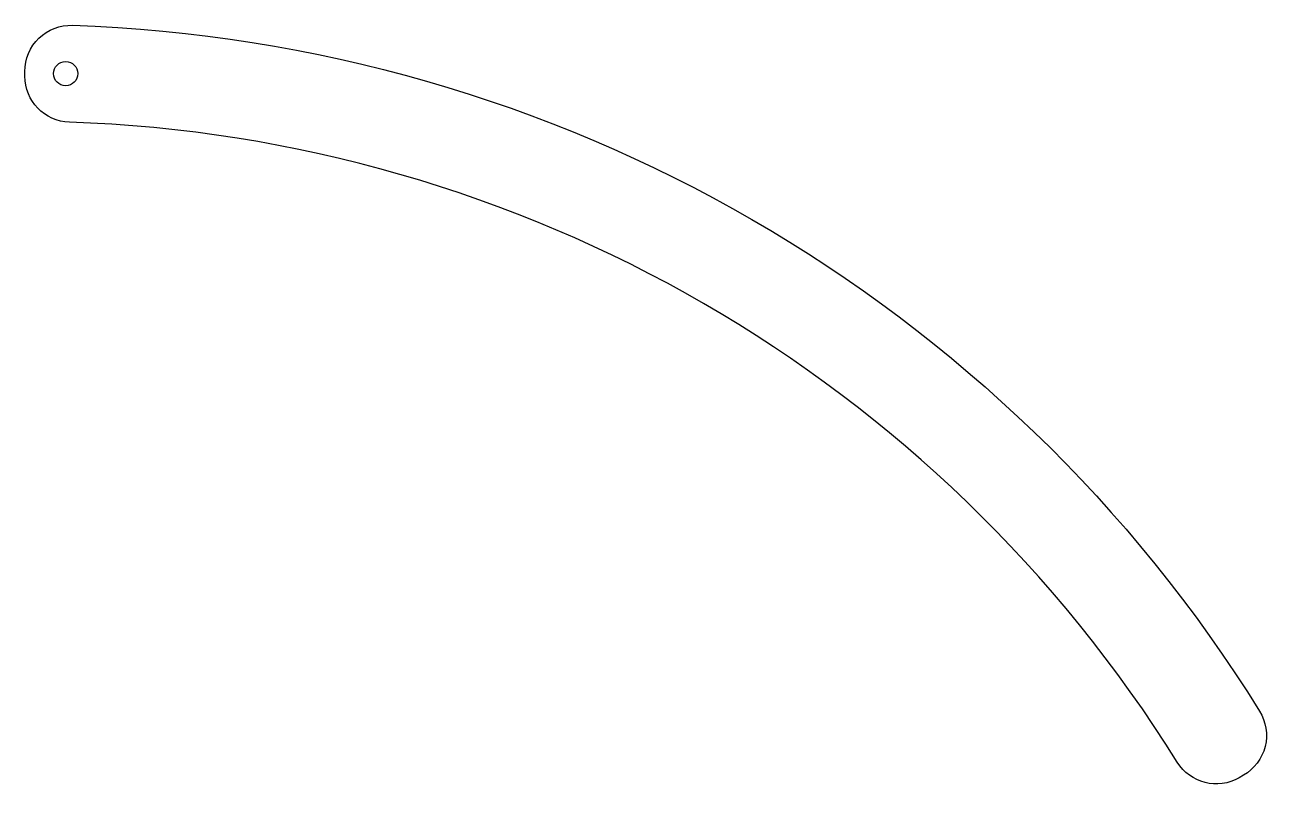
# Model space of a CAD drawing. Extents: x 0 to 257, y 142 to 300.
import ezdxf

# ---------------------------------------------------------------- set-up
doc = ezdxf.new("R2010")
doc.units = 0
doc.layers.get('0').update_dxf_attribs({"linetype": 'continuous'})

# ---------------------------------------------------------------- blocks, each defined once
blk = doc.blocks.new('FILLET_CS')
at = {"color": 0}
blk.add_lwpolyline([(237.76, 147.88, 0.250436), (9.19, 279.85, -0.404633), (0, 289.34), (0, 290.34, -0.423826), (9.81, 299.84, -0.250496), (254.76, 158.42, -0.423826), (251.45, 145.17), (250.58, 144.67, -0.404633)], format="xyb", close=True, dxfattribs=at)
blk.add_circle((8.41, 289.88, 2), 2.5, dxfattribs=at)

msp = doc.modelspace()

# ---------------------------------------------------------------- block references
at = {"color": 0}
msp.add_blockref('FILLET_CS', (0, 0), dxfattribs=at)

doc.saveas('drawing.dxf')
